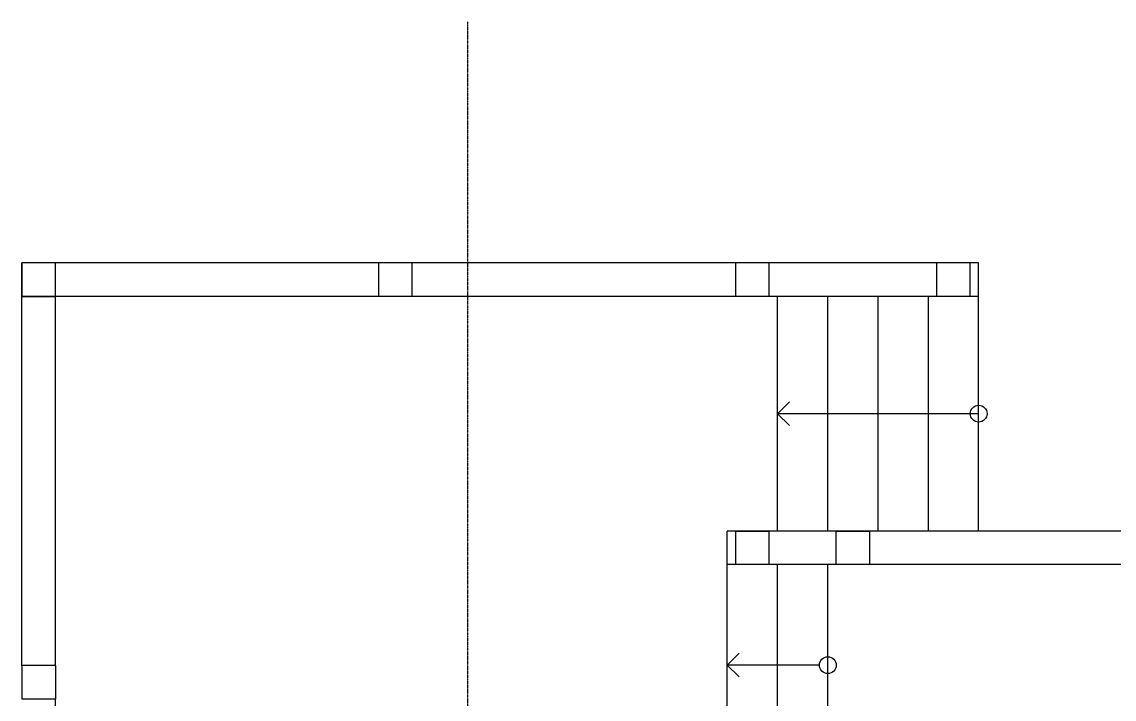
# Model space of a CAD drawing. Header units: millimetres. Extents: x -112665 to -16847, y 30630 to 100849.
# Drawn here: x -30824 to -24305, y 94115 to 98155 of the extents above; entities that cross this region are included whole.
import ezdxf

# ---------------------------------------------------------------- set-up
doc = ezdxf.new("R2010")
doc.units = ezdxf.units.MM
doc.linetypes.add('CENTER2', pattern=[1.125, 0.75, -0.125, 0.125, -0.125])
for name, color, linetype in [('axis', 40, 'CENTER2'), ('Stair', 250, 'Continuous'), ('wall', 5, 'Continuous')]:
    doc.layers.add(name, color=color, linetype=linetype)

msp = doc.modelspace()

# ---------------------------------------------------------------- linework, layer by layer
at = {"layer": 'axis'}
msp.add_line((-28164.8, 98155.2), (-28164.8, 91457.7), dxfattribs=at)
at = {"layer": 'Stair'}
for p, q in [((-25113.9, 96717.7), (-30823.9, 96717.7)), ((-30823.9, 94314.7), (-30823.9, 96717.7)), ((-30623.9, 94314.7), (-30623.9, 96717.7)), ((-25113.9, 95117.7), (-25113.9, 96717.7)), ((-25113.9, 96517.7), (-30823.9, 96517.7)), ((-26313.9, 95117.7), (-26313.9, 96517.7)), ((-26013.9, 95117.7), (-26013.9, 96517.7)), ((-25713.9, 95117.7), (-25713.9, 96517.7)), ((-25413.9, 95117.7), (-25413.9, 96517.7)), ((-25113.9, 95817.7), (-26313.9, 95817.7)), ((-21646.1, 95117.7), (-26613.9, 95117.7)), ((-26613.9, 93517.7), (-26613.9, 95117.7)), ((-21563.3, 94917.7), (-26613.9, 94917.7)), ((-26313.9, 93517.7), (-26313.9, 94917.7)), ((-26013.9, 93517.7), (-26013.9, 94917.7)), ((-26063.9, 94317.7), (-26613.9, 94317.7)), ((-30623.9, 91910.7), (-30623.9, 94114.7))]:
    msp.add_line(p, q, dxfattribs=at)
for points in [[(-26243.2, 95747), (-26313.9, 95817.7), (-26243.2, 95888.5)], [(-26543.2, 94247), (-26613.9, 94317.7), (-26543.2, 94388.5)]]:
    msp.add_lwpolyline(points, dxfattribs=at)
for centre in [(-25113.9, 95817.7), (-26013.9, 94317.7)]:
    msp.add_circle(centre, 50, dxfattribs=at)
at = {"layer": 'wall'}
for p, q in [((-30623.9, 96717.7), (-30823.9, 96717.7)), ((-30823.9, 96717.7), (-30823.9, 96517.7)), ((-30623.9, 96517.7), (-30623.9, 96717.7)), ((-28693.9, 96517.7), (-28693.9, 96717.7)), ((-28493.9, 96717.7), (-28693.9, 96717.7)), ((-28493.9, 96517.7), (-28493.9, 96717.7)), ((-26563.9, 96517.7), (-26563.9, 96717.7)), ((-26363.9, 96717.7), (-26563.9, 96717.7)), ((-26363.9, 96517.7), (-26363.9, 96717.7)), ((-25363.9, 96517.7), (-25363.9, 96717.7)), ((-25163.9, 96717.7), (-25363.9, 96717.7)), ((-25163.9, 96517.7), (-25163.9, 96717.7)), ((-30823.9, 96517.7), (-30623.9, 96517.7)), ((-28493.9, 96517.7), (-28693.9, 96517.7)), ((-26363.9, 96517.7), (-26563.9, 96517.7)), ((-25163.9, 96517.7), (-25363.9, 96517.7)), ((-26563.9, 94917.7), (-26563.9, 95117.7)), ((-26563.9, 95117.7), (-26363.9, 95117.7)), ((-26363.9, 94917.7), (-26363.9, 95117.7)), ((-25963.9, 94917.7), (-25963.9, 95117.7)), ((-25963.9, 95117.7), (-25763.9, 95117.7)), ((-25763.9, 94917.7), (-25763.9, 95117.7)), ((-26363.9, 94917.7), (-26563.9, 94917.7)), ((-25763.9, 94917.7), (-25963.9, 94917.7)), ((-30623.9, 94314.7), (-30823.9, 94314.7)), ((-30823.9, 94314.7), (-30823.9, 94114.7)), ((-30623.9, 94314.7), (-30623.9, 94114.7)), ((-30623.9, 94114.7), (-30823.9, 94114.7))]:
    msp.add_line(p, q, dxfattribs=at)

doc.saveas('drawing.dxf')
